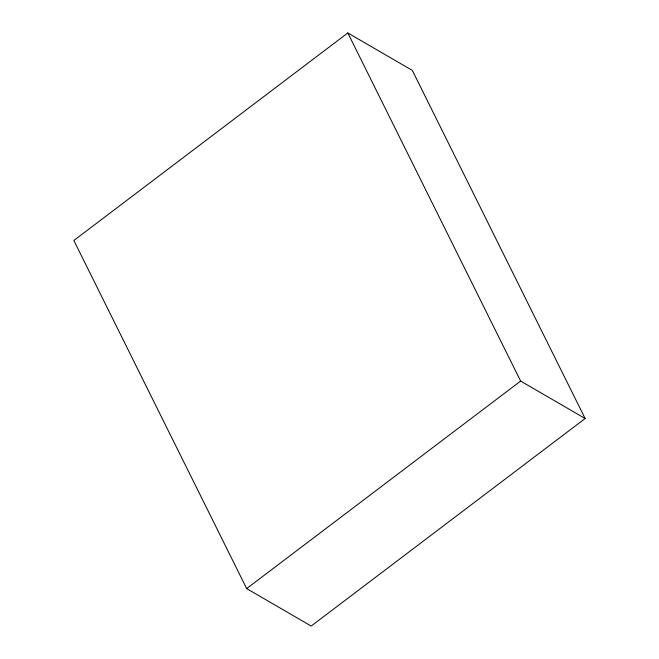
<?xml version="1.0" encoding="UTF-8"?>
<svg xmlns="http://www.w3.org/2000/svg" width="659" height="659" viewBox="0 0 659 659"><rect width="100%" height="100%" fill="white"/><g stroke="black" fill="none" stroke-linecap="round" stroke-linejoin="round"><path stroke-width="0.99" d="M347.82 32.95L73.857 240.477L246.664 588.586L311.18 626.05L585.143 418.523L412.336 70.414L347.82 32.95L520.626 381.059L585.143 418.523M246.664 588.586L520.626 381.059"/></g></svg>
